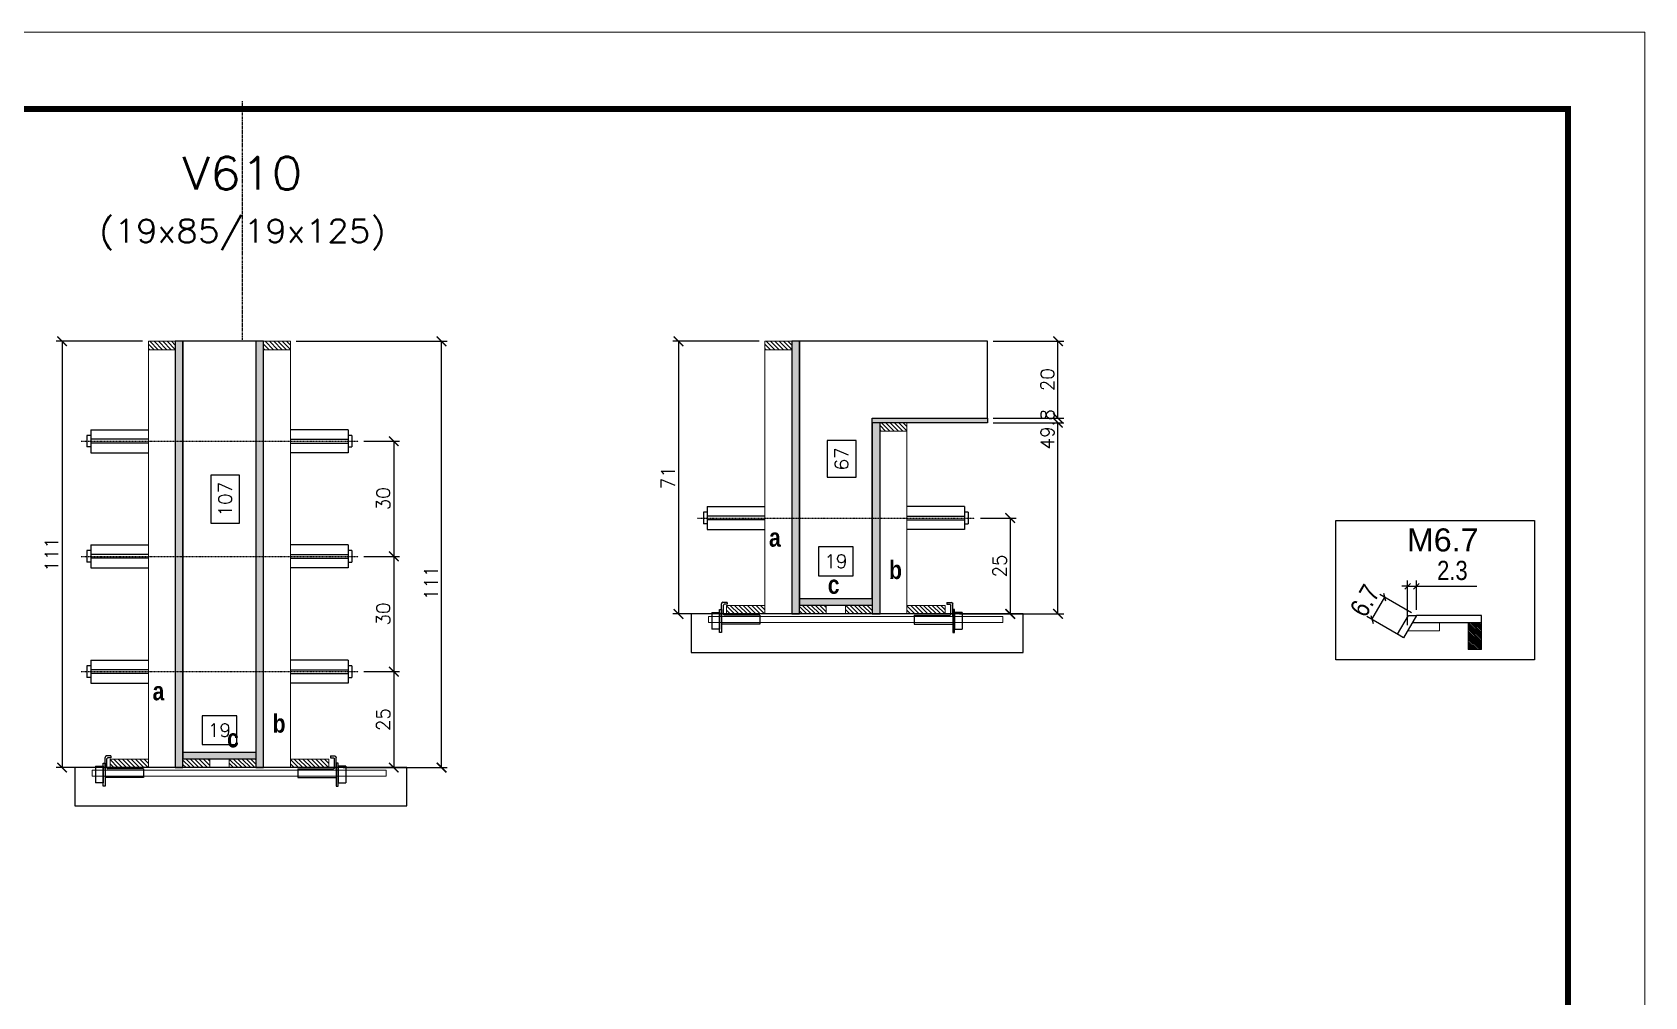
# Model space of a CAD drawing. Extents: x -20960 to -5926, y -2106 to 21915.
# Drawn here: x -9964 to -9123, y 16819 to 17321 of the extents above; entities that cross this region are included whole.
import ezdxf
from ezdxf.enums import TextEntityAlignment as Align

# ---------------------------------------------------------------- set-up
doc = ezdxf.new("R2010")
doc.units = 0
doc.linetypes.add('DASHED', pattern=[0.75, 0.5, -0.25])
doc.linetypes.add('HIDDEN', pattern=[0.375, 0.25, -0.125])
for name, color, linetype in [('5', 5, 'Continuous'), ('barrote', 251, 'Continuous'), ('COTA', 241, 'Continuous'), ('Cota Seção (2x)', 4, 'Continuous'), ('detalhes', 4, 'Continuous'), ('Painéis', 200, 'Continuous'), ('presilha', 1, 'Continuous'), ('TENSOR', 3, 'Continuous'), ('Texto de Titulo', 7, 'Continuous'), ('Texto Qtd Sarr', 242, 'Continuous')]:
    doc.layers.add(name, color=color, linetype=linetype)
for name, color, linetype, lineweight in [('CONCRETO', 251, 'Continuous', 25), ('Folhas', 255, 'Continuous', 9), ('Hachura', 251, 'Continuous', 9), ('Madeira', 126, 'Continuous', 18), ('Sarr 2.2x7', 40, 'Continuous', 9), ('SARRAFO DE PRESSAO', 251, 'DASHED', 9), ('SCO-___-LAJ', 2, 'Continuous', 0), ('Texto Seção', 7, 'Continuous', 15)]:
    doc.layers.add(name, color=color, linetype=linetype, lineweight=lineweight)
doc.styles.add('COTA TECNICA', font='techl___.ttf', dxfattribs={"height": 10})
doc.styles.add('Romans', font='romans.shx')
doc.styles.get("Standard").update_dxf_attribs({"font": 'arial.ttf'})
doc.styles.add('TECNICA', font='techb___.ttf', dxfattribs={"height": 10})
doc.dimstyles.new('Cota Seção (2x)', dxfattribs={"dimtxt": 7, "dimasz": 5, "dimexe": 3, "dimexo": 3, "dimgap": 2, "dimtad": 3, "dimdec": 1, "dimlfac": 0.5, "dimzin": 12, "dimdsep": 46, "dimtxsty": 'Romans', "dimblk": 'ARCHTICK', "dimcen": 0, "dimclrd": 4, "dimclre": 4, "dimclrt": 1, "dimadec": 1, "dimazin": 3, "dimtfac": 1, "dimtdec": 1, "dimtmove": 0, "dimatfit": 3, "dimldrblk": 'OBLIQUE', "dimfxl": 1, "dimtolj": 1, "dimtzin": 12, "dimarcsym": 0})
doc.dimstyles.new('Cota Seção interna', dxfattribs={"dimtxt": 7, "dimasz": 6, "dimexe": 0.18, "dimexo": 2, "dimgap": -4, "dimtad": 3, "dimdec": 1, "dimlfac": 0.5, "dimzin": 12, "dimdsep": 46, "dimtxsty": 'Romans', "dimblk": 'ARCHTICK', "dimcen": 0.09, "dimse1": 1, "dimse2": 1, "dimsd1": 1, "dimsd2": 1, "dimclrd": 180, "dimclre": 5, "dimclrt": 1, "dimadec": 0, "dimazin": 3, "dimtfac": 1, "dimtdec": 1, "dimtofl": 0, "dimtmove": 0, "dimatfit": 3, "dimldrblk": 'ARCHTICK', "dimfxl": 1, "dimtolj": 1, "dimtzin": 0, "dimarcsym": 0})
doc.dimstyles.new('PAINEL', dxfattribs={"dimtxt": 10, "dimasz": 3, "dimexe": 3, "dimexo": 3, "dimgap": 3, "dimtad": 1, "dimdec": 1, "dimzin": 12, "dimdsep": 46, "dimtxsty": 'COTA TECNICA', "dimblk1": 'OBLIQUE', "dimblk2": 'OBLIQUE', "dimsah": 1, "dimcen": 0.9, "dimclrd": 4, "dimclre": 4, "dimclrt": 240, "dimadec": 1, "dimazin": 3, "dimtfac": 1, "dimtdec": 1, "dimtmove": 0, "dimatfit": 3, "dimfxl": 1, "dimtolj": 1, "dimtzin": 12, "dimarcsym": 0})

# ---------------------------------------------------------------- blocks, each defined once
blk = doc.blocks.new('9999999999')
at = {"layer": 'Folhas'}
blk.add_lwpolyline([(98138.98, 34190.21), (99623.98, 34190.21), (99623.98, 35240.21), (98138.98, 35240.21)], close=True, dxfattribs=at)
at = {"layer": 'Folhas', "color": 30, "const_width": 3}
blk.add_lwpolyline([(98213.98, 34230.21), (99583.98, 34230.21), (99583.98, 35200.21), (98213.98, 35200.21)], close=True, dxfattribs=at)
blk = doc.blocks.new('titulo1')
at = {"layer": 'Defpoints', "color": 252, "linetype": 'HIDDEN', "ltscale": 2}
blk.add_line((0, 0), (0, 125), dxfattribs=at)
at = {"layer": 'Defpoints', "style": 'Romans', "oblique": 15}
blk.add_attdef('FOLHA', text='', height=10, dxfattribs=at).set_placement((0, 15.58), align=Align.MIDDLE_CENTER)
at = {"layer": 'Texto Qtd Sarr', "color": 3, "style": 'Romans', "oblique": 15}
for tag, height, p in [('TITULO', 17, (0, 71.45)), ('SEÇÃO', 12, (0, 41.55))]:
    blk.add_attdef(tag, text='', height=height, dxfattribs=at).set_placement(p, align=Align.MIDDLE_CENTER)
blk = doc.blocks.new('_ArchTick')
at = {"color": 0, "linetype": 'ByBlock', "const_width": 0.15}
blk.add_lwpolyline([(-0.5, -0.5), (0.5, 0.5)], dxfattribs=at)
blk = doc.blocks.new('*D446')
at = {"layer": 'COTA', "color": 4, "lineweight": -2, "transparency": 16777216}
for p, q in [((-9826.03, 17160.14), (-9747.32, 17160.14)), ((-9750.32, 16938.14), (-9750.32, 17160.14)), ((-9801.63, 16938.14), (-9747.32, 16938.14))]:
    blk.add_line(p, q, dxfattribs=at)
at = {"layer": 'Defpoints', "color": 0, "transparency": 16777216}
for p in [(-9829.03, 17160.14), (-9750.32, 17160.14), (-9804.63, 16938.14)]:
    blk.add_point(p, dxfattribs=at)
at = {"layer": 'COTA', "color": 4, "lineweight": -2, "transparency": 16777216, "xscale": 5, "yscale": 5, "zscale": 5}
for p, rotation in [((-9750.32, 17160.14), 90), ((-9750.32, 16938.14), 270)]:
    blk.add_blockref('_ArchTick', p, dxfattribs=dict(at, rotation=rotation))
at = {"layer": 'COTA', "color": 1, "transparency": 16777216, "insert": (-9755.82, 17034.34), "char_height": 7, "attachment_point": 5, "rotation": 90, "style": 'Romans'}
blk.add_mtext('\\A1;111', dxfattribs=at)
blk = doc.blocks.new('_Oblique')
at = {"color": 0, "linetype": 'ByBlock', "lineweight": -2}
blk.add_line((-0.5, -0.5), (0.5, 0.5), dxfattribs=at)
blk = doc.blocks.new('*D447')
at = {"layer": 'Cota Seção (2x)', "color": 180, "lineweight": -2, "transparency": 16777216}
for p, q in [((-9855.54, 17090.43), (-9870.54, 17090.43)), ((-9870.54, 17090.43), (-9870.54, 17065.43)), ((-9855.54, 17065.43), (-9855.54, 17090.43)), ((-9870.54, 17065.43), (-9855.54, 17065.43))]:
    blk.add_line(p, q, dxfattribs=at)
at = {"layer": 'Defpoints', "color": 0, "transparency": 16777216}
for p in [(-9851.54, 17160.14), (-9847.03, 17160.14), (-9847.03, 16946.14)]:
    blk.add_point(p, dxfattribs=at)
at = {"layer": 'Cota Seção (2x)', "color": 1, "transparency": 16777216, "insert": (-9863.04, 17077.93), "char_height": 7, "attachment_point": 5, "rotation": 90, "style": 'Romans'}
blk.add_mtext('\\A1;107', dxfattribs=at)
blk = doc.blocks.new('PRESILHA METÁLICA 1')
at = {"layer": 'presilha'}
for p, q in [((0, 13), (6, 13)), ((0, 13), (0, 0)), ((6, 15.5), (7.5, 15.5)), ((6, -2.5), (6, 15.5)), ((6, 13), (6, 0)), ((7.5, 10.6), (7.5, 19.9)), ((7.5, 15.5), (7.5, -2.5)), ((12, 21), (8.6, 21)), ((9, 11.6), (9, 18.9)), ((12, 19.5), (9.6, 19.5)), ((12, 21), (12, 19.5)), ((6, 0), (0, 0)), ((37.5, 4.1), (7.5, 4.1)), ((37.5, 11), (9.6, 11)), ((37.5, 11), (37.5, 4.1)), ((7.5, -2.5), (6, -2.5))]:
    blk.add_line(p, q, dxfattribs=at)
for centre, radius, start, end in [((8.6, 19.9), 1.14, 90, 180), ((9.6, 18.9), 0.57, 90, 180), ((9.6, 11.6), 0.57, 180, 270)]:
    blk.add_arc(centre, radius, start, end, dxfattribs=at)
blk = doc.blocks.new('*D453')
at = {"layer": 'Cota Seção (2x)', "color": 180, "lineweight": -2, "transparency": 16777216}
for p, q in [((-9857.03, 16965.14), (-9875.03, 16965.14)), ((-9875.03, 16965.14), (-9875.03, 16950.14)), ((-9857.03, 16950.14), (-9857.03, 16965.14)), ((-9875.03, 16950.14), (-9857.03, 16950.14))]:
    blk.add_line(p, q, dxfattribs=at)
at = {"layer": 'Defpoints', "color": 0, "transparency": 16777216}
for p in [(-9847.03, 16946.14), (-9885.03, 16938.14), (-9847.03, 16938.14)]:
    blk.add_point(p, dxfattribs=at)
at = {"layer": 'Cota Seção (2x)', "color": 1, "transparency": 16777216, "insert": (-9866.03, 16957.64), "char_height": 7, "attachment_point": 5, "style": 'Romans'}
blk.add_mtext('\\A1;19', dxfattribs=at)
blk = doc.blocks.new('*D533')
at = {"layer": 'COTA', "color": 4, "lineweight": -2, "transparency": 16777216}
for p, q in [((-9906.03, 17160.14), (-9951.01, 17160.14)), ((-9948.01, 17160.14), (-9948.01, 16938.14)), ((-9906.03, 16938.14), (-9951.01, 16938.14))]:
    blk.add_line(p, q, dxfattribs=at)
at = {"layer": 'Defpoints', "color": 0, "transparency": 16777216}
for p in [(-9903.03, 17160.14), (-9948.01, 16938.14), (-9903.03, 16938.14)]:
    blk.add_point(p, dxfattribs=at)
at = {"layer": 'COTA', "color": 4, "lineweight": -2, "transparency": 16777216, "xscale": 5, "yscale": 5, "zscale": 5}
for p, rotation in [((-9948.01, 17160.14), 90), ((-9948.01, 16938.14), 270)]:
    blk.add_blockref('_ArchTick', p, dxfattribs=dict(at, rotation=rotation))
at = {"layer": 'COTA', "color": 1, "transparency": 16777216, "insert": (-9953.51, 17049.14), "char_height": 7, "attachment_point": 5, "rotation": 90, "style": 'Romans'}
blk.add_mtext('\\A1;111', dxfattribs=at)
blk = doc.blocks.new('*D534')
at = {"layer": 'COTA', "color": 4, "lineweight": -2, "transparency": 16777216}
for p, q in [((-9790.73, 16988.11), (-9772.18, 16988.11)), ((-9775.18, 16988.11), (-9775.18, 16938.14)), ((-9790.73, 16938.14), (-9772.18, 16938.14))]:
    blk.add_line(p, q, dxfattribs=at)
at = {"layer": 'Defpoints', "color": 0, "transparency": 16777216}
for p in [(-9793.73, 16988.11), (-9793.73, 16938.14), (-9775.18, 16938.14)]:
    blk.add_point(p, dxfattribs=at)
at = {"layer": 'COTA', "color": 4, "lineweight": -2, "transparency": 16777216, "xscale": 5, "yscale": 5, "zscale": 5}
for p, rotation in [((-9775.18, 16988.11), 90), ((-9775.18, 16938.14), 270)]:
    blk.add_blockref('_ArchTick', p, dxfattribs=dict(at, rotation=rotation))
at = {"layer": 'COTA', "color": 1, "transparency": 16777216, "insert": (-9780.68, 16963.12), "char_height": 7, "attachment_point": 5, "rotation": 90, "style": 'Romans'}
blk.add_mtext('\\A1;25', dxfattribs=at)
blk = doc.blocks.new('*D535')
at = {"layer": 'COTA', "color": 4, "lineweight": -2, "transparency": 16777216}
for p, q in [((-9790.73, 17048.11), (-9772.18, 17048.11)), ((-9775.18, 17048.11), (-9775.18, 16988.14)), ((-9790.73, 16988.14), (-9772.18, 16988.14))]:
    blk.add_line(p, q, dxfattribs=at)
at = {"layer": 'Defpoints', "color": 0, "transparency": 16777216}
for p in [(-9793.73, 17048.11), (-9793.73, 16988.14), (-9775.18, 16988.14)]:
    blk.add_point(p, dxfattribs=at)
at = {"layer": 'COTA', "color": 4, "lineweight": -2, "transparency": 16777216, "xscale": 5, "yscale": 5, "zscale": 5}
for p, rotation in [((-9775.18, 17048.11), 90), ((-9775.18, 16988.14), 270)]:
    blk.add_blockref('_ArchTick', p, dxfattribs=dict(at, rotation=rotation))
at = {"layer": 'COTA', "color": 1, "transparency": 16777216, "insert": (-9780.68, 17018.12), "char_height": 7, "attachment_point": 5, "rotation": 90, "style": 'Romans'}
blk.add_mtext('\\A1;30', dxfattribs=at)
blk = doc.blocks.new('*D536')
at = {"layer": 'COTA', "color": 4, "lineweight": -2, "transparency": 16777216}
for p, q in [((-9790.73, 17108.11), (-9772.18, 17108.11)), ((-9775.18, 17108.11), (-9775.18, 17048.14)), ((-9790.73, 17048.14), (-9772.18, 17048.14))]:
    blk.add_line(p, q, dxfattribs=at)
at = {"layer": 'Defpoints', "color": 0, "transparency": 16777216}
for p in [(-9793.73, 17108.11), (-9793.73, 17048.14), (-9775.18, 17048.14)]:
    blk.add_point(p, dxfattribs=at)
at = {"layer": 'COTA', "color": 4, "lineweight": -2, "transparency": 16777216, "xscale": 5, "yscale": 5, "zscale": 5}
for p, rotation in [((-9775.18, 17108.11), 90), ((-9775.18, 17048.14), 270)]:
    blk.add_blockref('_ArchTick', p, dxfattribs=dict(at, rotation=rotation))
at = {"layer": 'COTA', "color": 1, "transparency": 16777216, "insert": (-9780.68, 17078.12), "char_height": 7, "attachment_point": 5, "rotation": 90, "style": 'Romans'}
blk.add_mtext('\\A1;30', dxfattribs=at)
blk = doc.blocks.new('*D454')
at = {"layer": 'COTA', "color": 4, "lineweight": -2, "transparency": 16777216}
for p, q in [((-9462.9, 17117.74), (-9426.18, 17117.74)), ((-9429.18, 17018.14), (-9429.18, 17117.74)), ((-9480.5, 17018.14), (-9426.18, 17018.14))]:
    blk.add_line(p, q, dxfattribs=at)
at = {"layer": 'Defpoints', "color": 0, "transparency": 16777216}
for p in [(-9465.9, 17117.74), (-9429.18, 17117.74), (-9483.5, 17018.14)]:
    blk.add_point(p, dxfattribs=at)
at = {"layer": 'COTA', "color": 4, "lineweight": -2, "transparency": 16777216, "xscale": 5, "yscale": 5, "zscale": 5}
for p, rotation in [((-9429.18, 17117.74), 90), ((-9429.18, 17018.14), 270)]:
    blk.add_blockref('_ArchTick', p, dxfattribs=dict(at, rotation=rotation))
at = {"layer": 'COTA', "color": 1, "transparency": 16777216, "insert": (-9434.68, 17114.34), "char_height": 7, "attachment_point": 5, "rotation": 90, "style": 'Romans'}
blk.add_mtext('\\A1;49.8', dxfattribs=at)
blk = doc.blocks.new('*D455')
at = {"layer": 'COTA', "color": 4, "lineweight": -2, "transparency": 16777216}
for p, q in [((-9462.9, 17160.14), (-9426.18, 17160.14)), ((-9429.18, 17120.14), (-9429.18, 17160.14)), ((-9462.9, 17120.14), (-9426.18, 17120.14))]:
    blk.add_line(p, q, dxfattribs=at)
at = {"layer": 'Defpoints', "color": 0, "transparency": 16777216}
for p in [(-9465.9, 17160.14), (-9429.18, 17160.14), (-9465.9, 17120.14)]:
    blk.add_point(p, dxfattribs=at)
at = {"layer": 'COTA', "color": 4, "lineweight": -2, "transparency": 16777216, "xscale": 5, "yscale": 5, "zscale": 5}
for p, rotation in [((-9429.18, 17160.14), 90), ((-9429.18, 17120.14), 270)]:
    blk.add_blockref('_ArchTick', p, dxfattribs=dict(at, rotation=rotation))
at = {"layer": 'COTA', "color": 1, "transparency": 16777216, "insert": (-9434.68, 17140.14), "char_height": 7, "attachment_point": 5, "rotation": 90, "style": 'Romans'}
blk.add_mtext('\\A1;20', dxfattribs=at)
blk = doc.blocks.new('*D456')
at = {"layer": 'Cota Seção (2x)', "color": 180, "lineweight": -2, "transparency": 16777216}
for p, q in [((-9534.4, 17108.4), (-9549.4, 17108.4)), ((-9549.4, 17108.4), (-9549.4, 17089.4)), ((-9534.4, 17089.4), (-9534.4, 17108.4)), ((-9549.4, 17089.4), (-9534.4, 17089.4))]:
    blk.add_line(p, q, dxfattribs=at)
at = {"layer": 'Defpoints', "color": 0, "transparency": 16777216}
for p in [(-9530.4, 17160.14), (-9525.9, 17160.14), (-9525.9, 17026.14)]:
    blk.add_point(p, dxfattribs=at)
at = {"layer": 'Cota Seção (2x)', "color": 1, "transparency": 16777216, "insert": (-9541.9, 17098.9), "char_height": 7, "attachment_point": 5, "rotation": 90, "style": 'Romans'}
blk.add_mtext('\\A1;67', dxfattribs=at)
blk = doc.blocks.new('*D457')
at = {"layer": 'Cota Seção (2x)', "color": 180, "lineweight": -2, "transparency": 16777216}
for p, q in [((-9535.9, 17053.06), (-9553.9, 17053.06)), ((-9553.9, 17053.06), (-9553.9, 17038.06)), ((-9535.9, 17038.06), (-9535.9, 17053.06)), ((-9553.9, 17038.06), (-9535.9, 17038.06))]:
    blk.add_line(p, q, dxfattribs=at)
at = {"layer": 'Defpoints', "color": 0, "transparency": 16777216}
for p in [(-9525.9, 17034.06), (-9563.89, 17018.14), (-9525.9, 17018.14)]:
    blk.add_point(p, dxfattribs=at)
at = {"layer": 'Cota Seção (2x)', "color": 1, "transparency": 16777216, "insert": (-9544.9, 17045.56), "char_height": 7, "attachment_point": 5, "style": 'Romans'}
blk.add_mtext('\\A1;19', dxfattribs=at)
blk = doc.blocks.new('*D517')
at = {"layer": 'COTA', "color": 4, "lineweight": -2, "transparency": 16777216}
for p, q in [((-9584.9, 17160.14), (-9629.87, 17160.14)), ((-9626.87, 17160.14), (-9626.87, 17018.14)), ((-9584.9, 17018.14), (-9629.87, 17018.14))]:
    blk.add_line(p, q, dxfattribs=at)
at = {"layer": 'Defpoints', "color": 0, "transparency": 16777216}
for p in [(-9581.9, 17160.14), (-9626.87, 17018.14), (-9581.9, 17018.14)]:
    blk.add_point(p, dxfattribs=at)
at = {"layer": 'COTA', "color": 4, "lineweight": -2, "transparency": 16777216, "xscale": 5, "yscale": 5, "zscale": 5}
for p, rotation in [((-9626.87, 17160.14), 90), ((-9626.87, 17018.14), 270)]:
    blk.add_blockref('_ArchTick', p, dxfattribs=dict(at, rotation=rotation))
at = {"layer": 'COTA', "color": 1, "transparency": 16777216, "insert": (-9632.37, 17089.14), "char_height": 7, "attachment_point": 5, "rotation": 90, "style": 'Romans'}
blk.add_mtext('\\A1;71', dxfattribs=at)
blk = doc.blocks.new('*D518')
at = {"layer": 'COTA', "color": 4, "lineweight": -2, "transparency": 16777216}
for p, q in [((-9469.59, 17068.11), (-9451.04, 17068.11)), ((-9454.04, 17068.11), (-9454.04, 17018.14)), ((-9469.59, 17018.14), (-9451.04, 17018.14))]:
    blk.add_line(p, q, dxfattribs=at)
at = {"layer": 'Defpoints', "color": 0, "transparency": 16777216}
for p in [(-9472.59, 17068.11), (-9472.59, 17018.14), (-9454.04, 17018.14)]:
    blk.add_point(p, dxfattribs=at)
at = {"layer": 'COTA', "color": 4, "lineweight": -2, "transparency": 16777216, "xscale": 5, "yscale": 5, "zscale": 5}
for p, rotation in [((-9454.04, 17068.11), 90), ((-9454.04, 17018.14), 270)]:
    blk.add_blockref('_ArchTick', p, dxfattribs=dict(at, rotation=rotation))
at = {"layer": 'COTA', "color": 1, "transparency": 16777216, "insert": (-9459.54, 17043.12), "char_height": 7, "attachment_point": 5, "rotation": 90, "style": 'Romans'}
blk.add_mtext('\\A1;25', dxfattribs=at)
blk = doc.blocks.new('*D527')
at = {"layer": 'Defpoints', "color": 0, "linetype": 'ByBlock', "transparency": 16777216}
for p in [(-9242.44, 17032.53), (-9242.44, 17017.27), (-9247.06, 17009.27)]:
    blk.add_point(p, dxfattribs=at)
at = {"layer": 'Sarr 2.2x7', "color": 4, "linetype": 'ByBlock', "lineweight": -2, "transparency": 16777216}
for p, q in [((-9247.06, 17032.53), (-9250.06, 17032.53)), ((-9247.06, 17012.27), (-9247.06, 17035.53)), ((-9247.06, 17032.53), (-9242.44, 17032.53)), ((-9242.44, 17020.27), (-9242.44, 17035.53)), ((-9242.44, 17032.53), (-9211.01, 17032.53))]:
    blk.add_line(p, q, dxfattribs=at)
at = {"layer": 'Sarr 2.2x7', "color": 4, "linetype": 'ByBlock', "lineweight": -2, "transparency": 16777216, "xscale": 3, "yscale": 3, "zscale": 3}
blk.add_blockref('_Oblique', (-9247.06, 17032.53), dxfattribs=at)
at = {"layer": 'Sarr 2.2x7', "color": 4, "linetype": 'ByBlock', "lineweight": -2, "transparency": 16777216, "xscale": 3, "yscale": 3, "zscale": 3, "rotation": 180}
blk.add_blockref('_Oblique', (-9242.44, 17032.53), dxfattribs=at)
at = {"layer": 'Sarr 2.2x7', "color": 240, "linetype": 'ByBlock', "transparency": 16777216, "insert": (-9223.73, 17040.75), "char_height": 10, "attachment_point": 5, "style": 'COTA TECNICA'}
blk.add_mtext('\\A1;2.3', dxfattribs=at)
blk = doc.blocks.new('*D528')
at = {"layer": 'Defpoints', "color": 0, "linetype": 'ByBlock', "transparency": 16777216}
for p in [(-9258.95, 17026.8), (-9242.44, 17017.27), (-9249.1, 17005.73)]:
    blk.add_point(p, dxfattribs=at)
at = {"layer": 'Sarr 2.2x7', "color": 4, "linetype": 'ByBlock', "lineweight": -2, "transparency": 16777216}
for p, q in [((-9245.04, 17018.77), (-9261.55, 17028.3)), ((-9265.61, 17015.26), (-9258.95, 17026.8)), ((-9251.7, 17007.23), (-9268.21, 17016.76))]:
    blk.add_line(p, q, dxfattribs=at)
at = {"layer": 'Sarr 2.2x7', "color": 4, "linetype": 'ByBlock', "lineweight": -2, "transparency": 16777216, "xscale": 3, "yscale": 3, "zscale": 3}
for p, rotation in [((-9258.95, 17026.8), 60.00057350403294), ((-9265.61, 17015.26), 240.000573504033)]:
    blk.add_blockref('_Oblique', p, dxfattribs=dict(at, rotation=rotation))
at = {"layer": 'Sarr 2.2x7', "color": 240, "linetype": 'ByBlock', "transparency": 16777216, "insert": (-9269.3, 17025.08), "char_height": 10, "attachment_point": 5, "rotation": 60.00057, "style": 'COTA TECNICA'}
blk.add_mtext('\\A1;6.7', dxfattribs=at)

msp = doc.modelspace()

# ---------------------------------------------------------------- hatches: boundary and pattern name
at = {"layer": 'Hachura'}
h = msp.add_hatch(dxfattribs=at)
h.set_pattern_fill('ANSI31', color=256, scale=0.5, angle=270, style=0)
h.set_pattern_definition([(315, (13002.7853, 8852.4946), (1.12253202, 1.12253202), [])])
h.paths.add_polyline_path([(-9903.03, 17155.74), (-9903.03, 17160.14), (-9889.03, 17160.14), (-9889.03, 17155.74)])
h = msp.add_hatch(color=256, dxfattribs=at)
h.dxf.hatch_style = 1
h.paths.add_polyline_path([(-9885.03, 17160.14), (-9889.03, 17160.14), (-9889.03, 16938.14), (-9885.03, 16938.14)])
h = msp.add_hatch(color=256, dxfattribs=at)
h.dxf.hatch_style = 1
h.paths.add_polyline_path([(-9843.03, 17160.14), (-9847.03, 17160.14), (-9847.03, 16938.14), (-9843.03, 16938.14)])
h = msp.add_hatch(dxfattribs=at)
h.set_pattern_fill('ANSI31', color=256, scale=0.5, angle=270, style=0)
h.set_pattern_definition([(315, (13062.7853, 8852.4946), (1.12253202, 1.12253202), [])])
h.paths.add_polyline_path([(-9843.03, 17155.74), (-9843.03, 17160.14), (-9829.03, 17160.14), (-9829.03, 17155.74)])
h = msp.add_hatch(dxfattribs=at)
h.set_pattern_fill('ANSI31', color=256, scale=0.5, angle=270, style=0)
h.set_pattern_definition([(315, (13323.9236, 8852.4946), (1.12253202, 1.12253202), [])])
h.paths.add_polyline_path([(-9581.9, 17155.74), (-9581.9, 17160.14), (-9567.9, 17160.14), (-9567.9, 17155.74)])
h = msp.add_hatch(color=256, dxfattribs=at)
h.dxf.hatch_style = 1
h.paths.add_polyline_path([(-9563.9, 17160.14), (-9567.9, 17160.14), (-9567.9, 17018.14), (-9563.9, 17018.14)])
h = msp.add_hatch(color=256, dxfattribs=at)
h.dxf.hatch_style = 1
h.paths.add_polyline_path([(-9525.9, 17117.74), (-9525.9, 17120.14), (-9465.9, 17120.14), (-9465.9, 17117.74)])
h = msp.add_hatch(color=256, dxfattribs=at)
h.dxf.hatch_style = 1
h.paths.add_polyline_path([(-9521.9, 17117.74), (-9525.9, 17117.74), (-9525.9, 17018.14), (-9521.9, 17018.14)])
h = msp.add_hatch(dxfattribs=at)
h.set_pattern_fill('ANSI31', color=256, scale=0.5, angle=270, style=0)
h.set_pattern_definition([(315, (13383.9236, 8810.0946), (1.12253202, 1.12253202), [])])
h.paths.add_polyline_path([(-9521.9, 17113.34), (-9521.9, 17117.74), (-9507.9, 17117.74), (-9507.9, 17113.34)])
h = msp.add_hatch(dxfattribs=at)
h.set_pattern_fill('ANSI31', color=256, scale=0.5, angle=270, style=0)
h.set_pattern_definition([(315, (13289.9236, 8788.4946), (1.12253202, 1.12253202), [])])
h.paths.add_polyline_path([(-9581.9, 17018.14), (-9581.9, 17022.54), (-9601.9, 17022.54), (-9601.9, 17018.14)])
h = msp.add_hatch(color=256, dxfattribs=at)
h.dxf.hatch_style = 1
h.paths.add_polyline_path([(-9563.89, 17022.54), (-9563.89, 17026.14), (-9525.9, 17026.14), (-9525.9, 17022.54)])
h = msp.add_hatch(dxfattribs=at)
h.set_pattern_fill('ANSI31', color=256, scale=0.5, angle=270, style=0)
h.set_pattern_definition([(315, (13392.7256, 8788.4946), (1.12253202, 1.12253202), [])])
h.paths.add_polyline_path([(-9563.89, 17018.14), (-9563.89, 17022.54), (-9549.89, 17022.54), (-9549.89, 17018.14)])
h = msp.add_hatch(dxfattribs=at)
h.set_pattern_fill('ANSI31', color=256, scale=0.5, angle=270, style=0)
h.set_pattern_definition([(315, (13392.7236, 8788.4946), (1.12253202, 1.12253202), [])])
h.paths.add_polyline_path([(-9525.9, 17018.14), (-9525.9, 17022.54), (-9539.9, 17022.54), (-9539.9, 17018.14)])
h = msp.add_hatch(dxfattribs=at)
h.set_pattern_fill('ANSI31', color=256, scale=0.5, angle=270, style=0)
h.set_pattern_definition([(315, (13383.9236, 8788.4946), (1.12253202, 1.12253202), [])])
h.paths.add_polyline_path([(-9487.9, 17018.14), (-9487.9, 17022.54), (-9507.9, 17022.54), (-9507.9, 17018.14)])
h = msp.add_hatch(color=256, dxfattribs=at)
h.dxf.hatch_style = 1
h.paths.add_polyline_path([(-9885.03, 16942.54), (-9885.03, 16946.14), (-9847.03, 16946.14), (-9847.03, 16942.54)])
h = msp.add_hatch(dxfattribs=at)
h.set_pattern_fill('ANSI31', color=256, scale=0.5, angle=270, style=0)
h.set_pattern_definition([(315, (12968.7853, 8708.4946), (1.12253202, 1.12253202), [])])
h.paths.add_polyline_path([(-9903.03, 16938.14), (-9903.03, 16942.54), (-9923.03, 16942.54), (-9923.03, 16938.14)])
h = msp.add_hatch(dxfattribs=at)
h.set_pattern_fill('ANSI31', color=256, scale=0.5, angle=270, style=0)
h.set_pattern_definition([(315, (13071.5874, 8708.4946), (1.12253202, 1.12253202), [])])
h.paths.add_polyline_path([(-9885.03, 16938.14), (-9885.03, 16942.54), (-9871.03, 16942.54), (-9871.03, 16938.14)])
h = msp.add_hatch(dxfattribs=at)
h.set_pattern_fill('ANSI31', color=256, scale=0.5, angle=270, style=0)
h.set_pattern_definition([(315, (13071.5853, 8708.4946), (1.12253202, 1.12253202), [])])
h.paths.add_polyline_path([(-9847.03, 16938.14), (-9847.03, 16942.54), (-9861.03, 16942.54), (-9861.03, 16938.14)])
h = msp.add_hatch(dxfattribs=at)
h.set_pattern_fill('ANSI31', color=256, scale=0.5, angle=270, style=0)
h.set_pattern_definition([(315, (13062.7853, 8708.4946), (1.12253202, 1.12253202), [])])
h.paths.add_polyline_path([(-9809.03, 16938.14), (-9809.03, 16942.54), (-9829.03, 16942.54), (-9829.03, 16938.14)])
at = {"layer": 'Madeira'}
h = msp.add_hatch(dxfattribs=at)
h.set_pattern_fill('ANSI31', color=256, scale=0.2, angle=270, style=0)
h.set_pattern_definition([(315, (7357.53265, 3665.5363), (0.449012806, 0.449012806), [])])
h.paths.add_polyline_path([(-9208.48, 17013.67), (-9215.48, 17013.67), (-9215.48, 16999.67), (-9208.48, 16999.67)])

# ---------------------------------------------------------------- linework, layer by layer
at = {"ltscale": 3}
for p, q in [((-9933.03, 17114.11), (-9933.03, 17102.11)), ((-9933.03, 17114.11), (-9903.03, 17114.11)), ((-9799.03, 17114.11), (-9829.03, 17114.11)), ((-9799.03, 17114.11), (-9799.03, 17102.11)), ((-9935.03, 17111.11), (-9935.03, 17105.11)), ((-9933.03, 17111.11), (-9935.03, 17111.11)), ((-9933.03, 17105.11), (-9935.03, 17105.11)), ((-9903.03, 17109.11), (-9933.03, 17109.11)), ((-9903.03, 17107.11), (-9933.03, 17107.11)), ((-9829.03, 17109.11), (-9799.03, 17109.11)), ((-9829.03, 17107.11), (-9799.03, 17107.11)), ((-9797.03, 17111.11), (-9799.03, 17111.11)), ((-9799.03, 17105.11), (-9797.03, 17105.11)), ((-9797.03, 17111.11), (-9797.03, 17105.11)), ((-9933.03, 17102.11), (-9903.03, 17102.11)), ((-9799.03, 17102.11), (-9829.03, 17102.11)), ((-9613.9, 17071.11), (-9613.9, 17065.11)), ((-9611.9, 17071.11), (-9613.9, 17071.11)), ((-9611.9, 17074.11), (-9611.9, 17062.11)), ((-9611.9, 17074.11), (-9581.9, 17074.11)), ((-9477.9, 17074.11), (-9507.9, 17074.11)), ((-9477.9, 17074.11), (-9477.9, 17062.11)), ((-9475.9, 17071.11), (-9477.9, 17071.11)), ((-9475.9, 17071.11), (-9475.9, 17065.11)), ((-9611.9, 17065.11), (-9613.9, 17065.11)), ((-9581.9, 17069.11), (-9611.9, 17069.11)), ((-9581.9, 17067.11), (-9611.9, 17067.11)), ((-9611.9, 17062.11), (-9581.9, 17062.11)), ((-9507.9, 17069.11), (-9477.9, 17069.11)), ((-9507.9, 17067.11), (-9477.9, 17067.11)), ((-9477.9, 17062.11), (-9507.9, 17062.11)), ((-9477.9, 17065.11), (-9475.9, 17065.11)), ((-9933.03, 17054.11), (-9933.03, 17042.11)), ((-9933.03, 17054.11), (-9903.03, 17054.11)), ((-9799.03, 17054.11), (-9829.03, 17054.11)), ((-9799.03, 17054.11), (-9799.03, 17042.11)), ((-9935.03, 17051.11), (-9935.03, 17045.11)), ((-9933.03, 17051.11), (-9935.03, 17051.11)), ((-9933.03, 17045.11), (-9935.03, 17045.11)), ((-9903.03, 17049.11), (-9933.03, 17049.11)), ((-9903.03, 17047.11), (-9933.03, 17047.11)), ((-9829.03, 17049.11), (-9799.03, 17049.11)), ((-9829.03, 17047.11), (-9799.03, 17047.11)), ((-9797.03, 17051.11), (-9799.03, 17051.11)), ((-9799.03, 17045.11), (-9797.03, 17045.11)), ((-9797.03, 17051.11), (-9797.03, 17045.11)), ((-9933.03, 17042.11), (-9903.03, 17042.11)), ((-9799.03, 17042.11), (-9829.03, 17042.11)), ((-9935.03, 16991.11), (-9935.03, 16985.11)), ((-9933.03, 16991.11), (-9935.03, 16991.11)), ((-9933.03, 16994.11), (-9933.03, 16982.11)), ((-9933.03, 16994.11), (-9903.03, 16994.11)), ((-9903.03, 16989.11), (-9933.03, 16989.11)), ((-9903.03, 16987.11), (-9933.03, 16987.11)), ((-9799.03, 16994.11), (-9829.03, 16994.11)), ((-9829.03, 16989.11), (-9799.03, 16989.11)), ((-9829.03, 16987.11), (-9799.03, 16987.11)), ((-9799.03, 16994.11), (-9799.03, 16982.11)), ((-9797.03, 16991.11), (-9799.03, 16991.11)), ((-9797.03, 16991.11), (-9797.03, 16985.11)), ((-9933.03, 16985.11), (-9935.03, 16985.11)), ((-9933.03, 16982.11), (-9903.03, 16982.11)), ((-9799.03, 16982.11), (-9829.03, 16982.11)), ((-9799.03, 16985.11), (-9797.03, 16985.11))]:
    msp.add_line(p, q, dxfattribs=at)
at = {"linetype": 'ByBlock'}
msp.add_lwpolyline([(-9284.39, 17066.79), (-9180.95, 17066.79), (-9180.95, 16994.17), (-9284.39, 16994.17)], close=True, dxfattribs=at)
at = {"layer": 'barrote'}
for points in [[(-9620.26, 16998.14), (-9447.29, 16998.14), (-9447.29, 17018.14), (-9620.26, 17018.14)], [(-9941.4, 16918.14), (-9768.43, 16918.14), (-9768.43, 16938.14), (-9941.4, 16938.14)]]:
    msp.add_lwpolyline(points, close=True, dxfattribs=at)
at = {"layer": 'CONCRETO'}
for p, q in [((-9847.03, 17160.14), (-9885.03, 17160.14)), ((-9885.03, 17160.14), (-9885.03, 16942.54)), ((-9885.03, 16942.54), (-9885.03, 16946.14)), ((-9885.03, 16946.14), (-9847.03, 16946.14)), ((-9885.03, 16942.54), (-9885.03, 16942.54))]:
    msp.add_line(p, q, dxfattribs=at)
msp.add_lwpolyline([(-9525.9, 17120.14), (-9465.9, 17120.14), (-9465.9, 17160.14), (-9525.9, 17160.14), (-9525.9, 17160.14), (-9563.9, 17160.14), (-9563.9, 17022.54), (-9563.89, 17022.54), (-9563.89, 17026.14), (-9525.9, 17026.14)], close=True, dxfattribs=at)
at = {"layer": 'Madeira'}
for points in [[(-9903.03, 17155.74), (-9903.03, 17160.14), (-9889.03, 17160.14), (-9889.03, 17155.74)], [(-9903.03, 17160.14), (-9889.03, 17160.14), (-9889.03, 16938.14), (-9903.03, 16938.14)], [(-9843.03, 17155.74), (-9843.03, 17160.14), (-9829.03, 17160.14), (-9829.03, 17155.74)], [(-9843.03, 17160.14), (-9829.03, 17160.14), (-9829.03, 16938.14), (-9843.03, 16938.14)], [(-9581.9, 17155.74), (-9581.9, 17160.14), (-9567.9, 17160.14), (-9567.9, 17155.74)], [(-9581.9, 17160.14), (-9567.9, 17160.14), (-9567.9, 17018.14), (-9581.9, 17018.14)], [(-9521.9, 17113.34), (-9521.9, 17117.74), (-9507.9, 17117.74), (-9507.9, 17113.34)], [(-9521.9, 17117.74), (-9507.9, 17117.74), (-9507.9, 17018.14), (-9521.9, 17018.14)], [(-9581.9, 17018.14), (-9581.9, 17022.54), (-9601.9, 17022.54), (-9601.9, 17018.14)], [(-9563.89, 17018.14), (-9563.89, 17022.54), (-9549.89, 17022.54), (-9549.89, 17018.14)], [(-9525.9, 17018.14), (-9525.9, 17022.54), (-9539.9, 17022.54), (-9539.9, 17018.14)], [(-9487.9, 17018.14), (-9487.9, 17022.54), (-9507.9, 17022.54), (-9507.9, 17018.14)], [(-9208.48, 17013.67), (-9215.48, 17013.67), (-9215.48, 16999.67), (-9208.48, 16999.67)], [(-9903.03, 16938.14), (-9903.03, 16942.54), (-9923.03, 16942.54), (-9923.03, 16938.14)], [(-9885.03, 16938.14), (-9885.03, 16942.54), (-9871.03, 16942.54), (-9871.03, 16938.14)], [(-9847.03, 16938.14), (-9847.03, 16942.54), (-9861.03, 16942.54), (-9861.03, 16938.14)], [(-9809.03, 16938.14), (-9809.03, 16942.54), (-9829.03, 16942.54), (-9829.03, 16938.14)]]:
    msp.add_lwpolyline(points, close=True, dxfattribs=at)
at = {"layer": 'Painéis'}
for p, q in [((-9252.22, 17007.53), (-9246.6, 17017.27)), ((-9242.44, 17017.27), (-9249.1, 17005.73)), ((-9246.6, 17017.27), (-9242.44, 17017.27)), ((-9244.52, 17013.67), (-9208.48, 17013.67)), ((-9208.48, 17017.27), (-9242.44, 17017.27)), ((-9208.48, 17013.67), (-9208.48, 17017.27)), ((-9249.1, 17005.73), (-9252.22, 17007.53))]:
    msp.add_line(p, q, dxfattribs=at)
for points in [[(-9885.03, 17160.14), (-9889.03, 17160.14), (-9889.03, 16938.14), (-9885.03, 16938.14)], [(-9843.03, 17160.14), (-9847.03, 17160.14), (-9847.03, 16938.14), (-9843.03, 16938.14)], [(-9563.9, 17160.14), (-9567.9, 17160.14), (-9567.9, 17018.14), (-9563.9, 17018.14)], [(-9525.9, 17117.74), (-9525.9, 17120.14), (-9465.9, 17120.14), (-9465.9, 17117.74)], [(-9521.9, 17117.74), (-9525.9, 17117.74), (-9525.9, 17018.14), (-9521.9, 17018.14)], [(-9563.89, 17022.54), (-9563.89, 17026.14), (-9525.9, 17026.14), (-9525.9, 17022.54)], [(-9885.03, 16942.54), (-9885.03, 16946.14), (-9847.03, 16946.14), (-9847.03, 16942.54)]]:
    msp.add_lwpolyline(points, close=True, dxfattribs=at)
at = {"layer": 'Sarr 2.2x7', "linetype": 'ByBlock'}
for p, q in [((-9230.39, 17009.27), (-9230.39, 17013.67)), ((-9247.06, 17009.27), (-9230.39, 17009.27))]:
    msp.add_line(p, q, dxfattribs=at)
at = {"layer": 'SCO-___-LAJ', "color": 1}
for points in [[(-9611.26, 17016.8), (-9457.95, 17016.8), (-9457.95, 17013.61), (-9611.26, 17013.61)], [(-9932.4, 16936.8), (-9779.09, 16936.8), (-9779.09, 16933.61), (-9932.4, 16933.61)]]:
    msp.add_lwpolyline(points, close=True, dxfattribs=at)
at = {"layer": 'TENSOR', "linetype": 'HIDDEN', "ltscale": 0.5}
for p, q in [((-9938.03, 17108.11), (-9793.73, 17108.11)), ((-9616.9, 17068.11), (-9472.59, 17068.11)), ((-9938.03, 17048.11), (-9793.73, 17048.11)), ((-9938.03, 16988.11), (-9793.73, 16988.11))]:
    msp.add_line(p, q, dxfattribs=at)

# ---------------------------------------------------------------- block references
at = {"layer": 'presilha', "yscale": 0.6666666666666666, "zscale": 0.6666666666666666}
for p, xscale in [((-9609.47, 17010.17), 0.6666666666666666), ((-9479.03, 17010.17), -0.6666666666666666), ((-9930.61, 16930.17), 0.6666666666666666), ((-9800.17, 16930.17), -0.6666666666666666)]:
    msp.add_blockref('PRESILHA METÁLICA 1', p, dxfattribs=dict(at, xscale=xscale))
at = {"layer": 'SARRAFO DE PRESSAO', "color": 6, "linetype": 'ByBlock'}
msp.add_blockref('9999999999', (-108747.48, -17919.11), dxfattribs=at)
at = {"layer": 'Texto Seção'}
ref = msp.add_blockref('titulo1', (-9854.06, 17160.14), dxfattribs=at)
ref.add_attrib('TITULO', 'V610', dxfattribs={"layer": 'Texto de Titulo', "color": 7, "height": 17, "style": 'Romans', "width": 1.1}).set_placement((-9854.06, 17247.64), align=Align.MIDDLE_CENTER)
ref.add_attrib('SEÇÃO', '(19x85/19x125)', dxfattribs={"layer": 'Texto de Titulo', "color": 7, "height": 12, "style": 'Romans', "width": 1.1}).set_placement((-9854.06, 17217.64), align=Align.MIDDLE_CENTER)

# ---------------------------------------------------------------- texts
at = {"layer": '5', "color": 7, "linetype": 'Continuous'}
msp.add_text('M6.7', height=12, rotation=359.99996, dxfattribs=at).set_placement((-9247.38, 17050.7))
at = {"layer": 'detalhes', "style": 'TECNICA'}
for s, p in [('a', (-9579.73, 17053.17)), ('b', (-9517.18, 17036.33)), ('c', (-9549.11, 17028.63)), ('a', (-9900.86, 16973.17)), ('b', (-9838.32, 16956.33)), ('c', (-9862.06, 16948.63))]:
    msp.add_text(s, height=9.6, dxfattribs=at).set_placement(p)

# ---------------------------------------------------------------- dimensions: what is measured, and where the dimension line sits
at = {"layer": 'COTA'}
for base, p1, p2, picture, middle in [((-9948.01, 16938.14), (-9903.03, 17160.14), (-9903.03, 16938.14), '*D533', (-9953.51, 17049.14)), ((-9626.87, 17018.14), (-9581.9, 17160.14), (-9581.9, 17018.14), '*D517', (-9632.37, 17089.14)), ((-9429.18, 17160.14), (-9465.9, 17120.14), (-9465.9, 17160.14), '*D455', (-9434.68, 17140.14)), ((-9775.18, 17048.14), (-9793.73, 17108.11), (-9793.73, 17048.14), '*D536', (-9780.68, 17078.12)), ((-9454.04, 17018.14), (-9472.59, 17068.11), (-9472.59, 17018.14), '*D518', (-9459.54, 17043.12)), ((-9775.18, 16988.14), (-9793.73, 17048.11), (-9793.73, 16988.14), '*D535', (-9780.68, 17018.12)), ((-9775.18, 16938.14), (-9793.73, 16988.11), (-9793.73, 16938.14), '*D534', (-9780.68, 16963.12))]:
    dim = msp.add_linear_dim(base=base, p1=p1, p2=p2, angle=90, dimstyle='Cota Seção (2x)', dxfattribs=at)
    dim.commit()
    dim.dimension.update_dxf_attribs({"geometry": picture, "text_midpoint": middle})
for base, p1, p2, picture, middle in [((-9750.32, 17160.14), (-9804.63, 16938.14), (-9829.03, 17160.14), '*D446', (-9750.32, 17034.34)), ((-9429.18, 17117.74), (-9483.5, 17018.14), (-9465.9, 17117.74), '*D454', (-9429.18, 17114.34))]:
    dim = msp.add_linear_dim(base=base, p1=p1, p2=p2, angle=90, dimstyle='Cota Seção (2x)', dxfattribs=at)
    dim.commit()
    dim.dimension.update_dxf_attribs({"geometry": picture, "text_midpoint": middle, "dimtype": 160})
at = {"layer": 'Cota Seção (2x)'}
for base, p1, p2, picture, middle in [((-9851.54, 17160.14), (-9847.03, 16946.14), (-9847.03, 17160.14), '*D447', (-9851.54, 17077.93)), ((-9530.4, 17160.14), (-9525.9, 17026.14), (-9525.9, 17160.14), '*D456', (-9530.4, 17098.9))]:
    dim = msp.add_linear_dim(base=base, p1=p1, p2=p2, angle=90, dimstyle='Cota Seção interna', dxfattribs=at)
    dim.commit()
    dim.dimension.update_dxf_attribs({"geometry": picture, "text_midpoint": middle, "dimtype": 160})
dim = msp.add_linear_dim(base=(-9525.9, 17034.06), p1=(-9563.89, 17018.14), p2=(-9525.9, 17018.14), dimstyle='Cota Seção interna', dxfattribs=at)
dim.commit()
dim.dimension.update_dxf_attribs({"geometry": '*D457', "text_midpoint": (-9544.9, 17034.06), "dimtype": 160})
dim = msp.add_linear_dim(base=(-9847.03, 16946.14), p1=(-9885.03, 16938.14), p2=(-9847.03, 16938.14), dimstyle='Cota Seção interna', dxfattribs=at)
dim.commit()
dim.dimension.update_dxf_attribs({"geometry": '*D453', "text_midpoint": (-9866.03, 16957.64)})
at = {"layer": 'Sarr 2.2x7', "linetype": 'ByBlock'}
dim = msp.add_linear_dim(base=(-9242.44, 17032.53), p1=(-9247.06, 17009.27), p2=(-9242.44, 17017.27), dimstyle='PAINEL', override={"dimlfac": 0.5}, dxfattribs=at)
dim.commit()
dim.dimension.update_dxf_attribs({"geometry": '*D527', "text_midpoint": (-9223.73, 17040.75)})
dim = msp.add_linear_dim(base=(-9258.95, 17026.8), p1=(-9249.1, 17005.73), p2=(-9242.44, 17017.27), angle=60.00057, dimstyle='PAINEL', override={"dimlfac": 0.5}, dxfattribs=at)
dim.commit()
dim.dimension.update_dxf_attribs({"geometry": '*D528', "text_midpoint": (-9262.28, 17021.03), "dimtype": 161})

doc.saveas('drawing.dxf')
